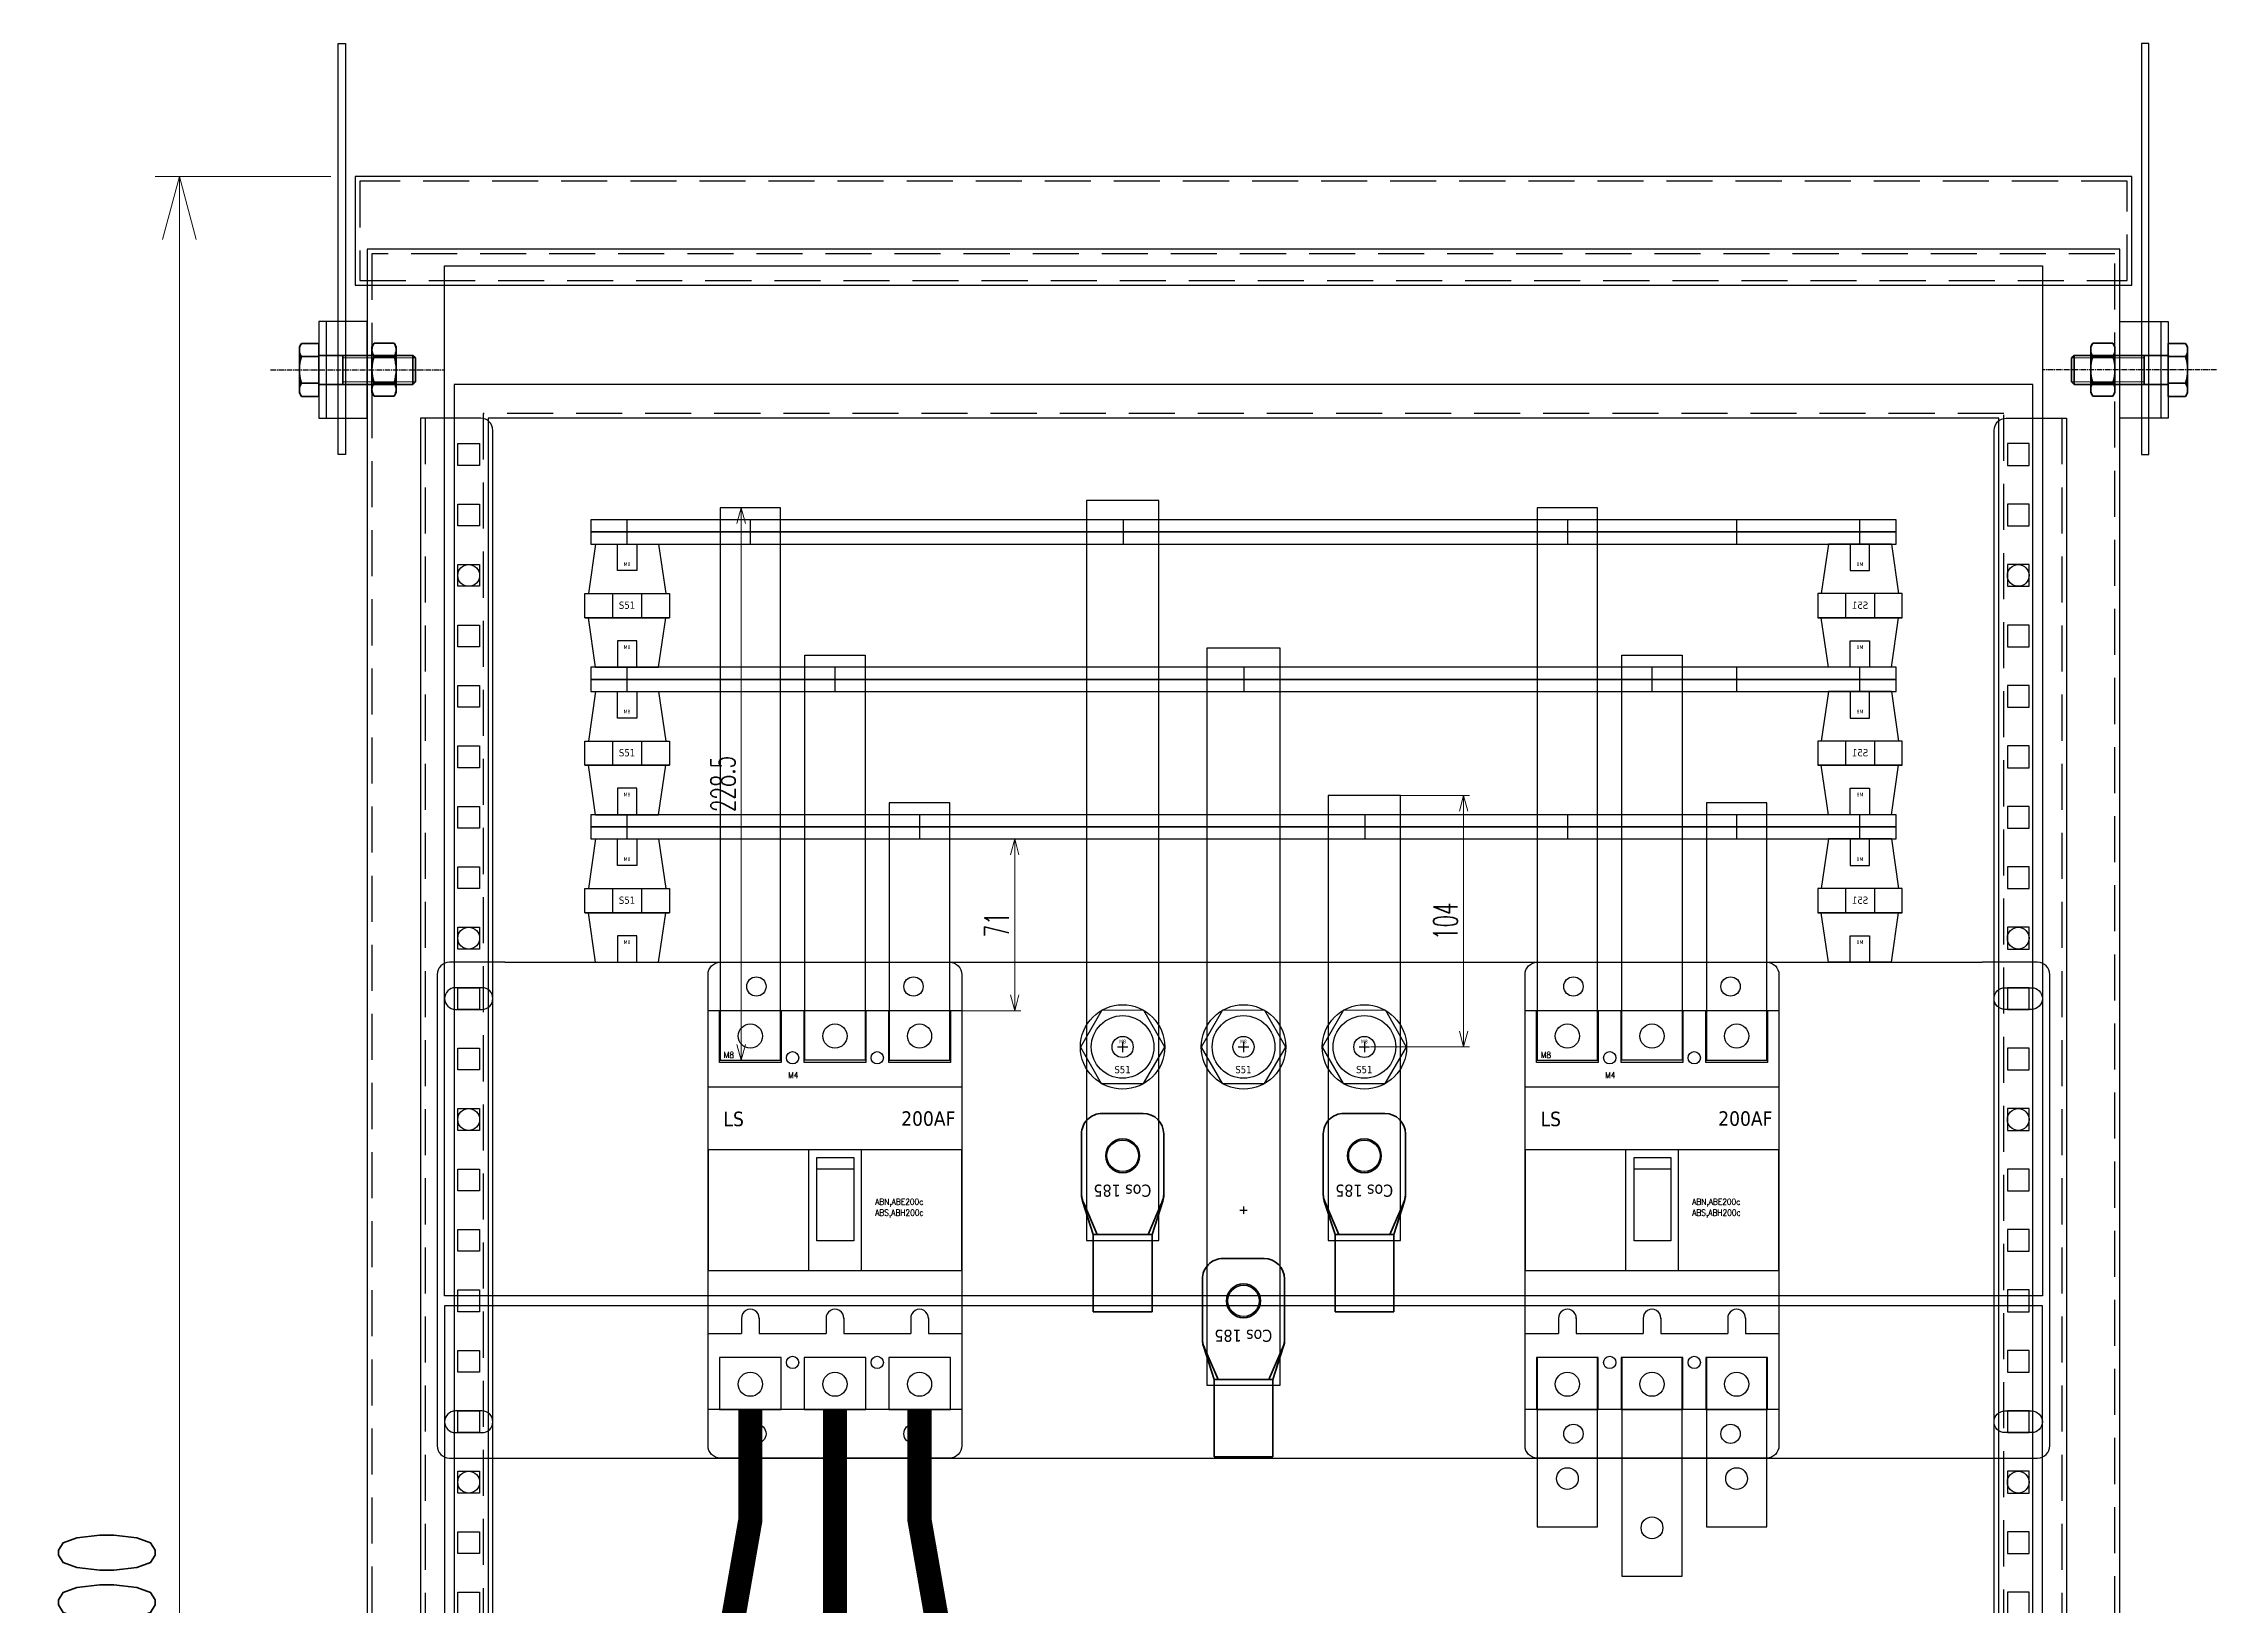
# Model space of a CAD drawing. Header units: millimetres. Extents: x -33730 to 17150, y -76829 to -27437.
# Drawn here: x -3987 to -3088, y -60082 to -59436 of the extents above; entities that cross this region are included whole.
import ezdxf

# ---------------------------------------------------------------- set-up
doc = ezdxf.new("R2010")
doc.units = ezdxf.units.MM
doc.header["$LTSCALE"] = 3
doc.linetypes.add('AXES2', pattern=[1.125, 0.75, -0.125, 0.125, -0.125])
doc.linetypes.add('HIDDEN', pattern=[9.525, 6.35, -3.175])
for name, color, linetype in [('@.HIDDEN', 8, 'HIDDEN'), ('@.VISIBLE', 7, 'Continuous'), ('AXE', 80, 'AXES2')]:
    doc.layers.add(name, color=color, linetype=linetype)
for name, color, linetype, lineweight in [('FIN', 8, 'Continuous', 18), ('FORT', 2, 'Continuous', 35), ('Symbol (ISO)', 7, 'Continuous', 25), ('Text', 7, 'Continuous', 13), ('Visible (ISO)', 7, 'Continuous', 50)]:
    doc.layers.add(name, color=color, linetype=linetype, lineweight=lineweight)
doc.styles.add('Ann_w01', font='romans.shx', dxfattribs={"width": 0.6, "bigfont": 'chineset.shx'})
doc.styles.add('hw_Standard', font='complex.shx', dxfattribs={"width": 0.9})
doc.styles.add('Note Text (ISO)', font='tahoma.ttf')
doc.styles.get("Standard").update_dxf_attribs({"font": 'arial.ttf'})
doc.styles.add('Tahoma (Input Text)', font='tahoma.ttf')
doc.dimstyles.new('Dim 01_SC05', dxfattribs={"dimscale": 5, "dimtxt": 2, "dimasz": 1.3, "dimexe": 0.5, "dimexo": 0.5, "dimgap": 0.5, "dimtad": 1, "dimtoh": 1, "dimdec": 1, "dimzin": 12, "dimdsep": 46, "dimtxsty": 'Ann_w01', "dimblk": 'OPEN30', "dimcen": 1.5, "dimclrd": 6, "dimclre": 6, "dimclrt": 3, "dimadec": 1, "dimazin": 3, "dimtm": 1e-09, "dimtfac": 1, "dimtdec": 1, "dimtmove": 0, "dimatfit": 3, "dimldrblk": 'OPEN30', "dimfxl": 1, "dimtolj": 1, "dimlwd": 20, "dimlwe": 20, "dimarcsym": 0})
doc.dimstyles.new('Dim 01_SC20', dxfattribs={"dimscale": 20, "dimtxt": 2, "dimasz": 1.3, "dimexe": 0.5, "dimexo": 0.5, "dimgap": 0.5, "dimtad": 1, "dimdec": 1, "dimzin": 12, "dimdsep": 46, "dimtxsty": 'Ann_w01', "dimblk": 'OPEN30', "dimcen": 1.5, "dimclrd": 6, "dimclre": 6, "dimclrt": 3, "dimadec": 1, "dimazin": 3, "dimtm": 1e-09, "dimtfac": 1, "dimtdec": 1, "dimtix": 1, "dimtmove": 0, "dimatfit": 3, "dimldrblk": 'OPEN30', "dimfxl": 1, "dimtolj": 1, "dimlwd": 0, "dimlwe": 0, "dimarcsym": 0})

# ---------------------------------------------------------------- blocks, each defined once
blk = doc.blocks.new('_Open30')
at = {"color": 0, "linetype": 'ByBlock', "lineweight": -2}
for p, q in [((-1, 0.268), (0, 0)), ((0, 0), (-1, -0.268)), ((0, 0), (-1, 0))]:
    blk.add_line(p, q, dxfattribs=at)
blk = doc.blocks.new('*D1548')
at = {"layer": '@.VISIBLE', "color": 6, "lineweight": 0, "transparency": 16777216}
for p, q in [((-3868.23, -59490.91), (-3940.88, -59490.91)), ((-3930.88, -60664.91), (-3930.88, -59516.91)), ((-3863.23, -60690.91), (-3940.88, -60690.91))]:
    blk.add_line(p, q, dxfattribs=at)
at = {"layer": 'Defpoints', "color": 0, "transparency": 16777216}
for p in [(-3930.88, -59490.91), (-3858.23, -59490.91), (-3853.23, -60690.91)]:
    blk.add_point(p, dxfattribs=at)
at = {"layer": '@.VISIBLE', "color": 6, "lineweight": 0, "transparency": 16777216, "xscale": 26, "yscale": 26, "zscale": 26}
for p, rotation in [((-3930.88, -59490.91), 90), ((-3930.88, -60690.91), 270)]:
    blk.add_blockref('_Open30', p, dxfattribs=dict(at, rotation=rotation))
at = {"layer": '@.VISIBLE', "color": 3, "transparency": 16777216, "insert": (-3960.88, -60090.91), "char_height": 40, "attachment_point": 5, "rotation": 90, "style": 'Ann_w01'}
blk.add_mtext('\\A1;1200', dxfattribs=at)
blk = doc.blocks.new('*U1541')
at = {"layer": '@.VISIBLE', "color": 151}
blk.add_lwpolyline([(-4.5, 4.5), (4.5, 4.5), (4.5, -4.5), (-4.5, -4.5)], close=True, dxfattribs=at)
blk = doc.blocks.new('*U1540')
at = {"layer": '@.VISIBLE', "color": 0, "linetype": 'ByBlock', "lineweight": -2}
for p in [(0, 700), (0, 675), (0, 650), (0, 625), (0, 600), (0, 575), (0, 550), (0, 525), (0, 500), (0, 475), (0, 450), (0, 425), (0, 400), (0, 375), (0, 350), (0, 325), (0, 300), (0, 275), (0, 250), (0, 225), (0, 200), (0, 175), (0, 150), (0, 125), (0, 100), (0, 75), (0, 50), (0, 25), (0, 0)]:
    blk.add_blockref('*U1541', p, dxfattribs=at)
blk = doc.blocks.new('*U1535')
at = {"layer": '@.VISIBLE', "color": 151}
blk.add_lwpolyline([(-4.5, 4.5), (4.5, 4.5), (4.5, -4.5), (-4.5, -4.5)], close=True, dxfattribs=at)
blk = doc.blocks.new('*U1534')
at = {"layer": '@.VISIBLE', "color": 0, "linetype": 'ByBlock', "lineweight": -2}
for p in [(0, 700), (0, 675), (0, 650), (0, 625), (0, 600), (0, 575), (0, 550), (0, 525), (0, 500), (0, 475), (0, 450), (0, 425), (0, 400), (0, 375), (0, 350), (0, 325), (0, 300), (0, 275), (0, 250), (0, 225), (0, 200), (0, 175), (0, 150), (0, 125), (0, 100), (0, 75), (0, 50), (0, 25), (0, 0)]:
    blk.add_blockref('*U1535', p, dxfattribs=at)
blk = doc.blocks.new('H12-040')
at = {"layer": 'AXE'}
blk.add_line((0, 20), (0, -52.15), dxfattribs=at)
at = {"layer": 'FIN'}
for p, q in [((-4.95, -10), (-4.95, -40)), ((4.95, -10), (4.95, -40))]:
    blk.add_line(p, q, dxfattribs=at)
at = {"layer": 'FORT'}
for p, q in [((-10.97, 7.15), (-9.5, 8)), ((-10.97, 0), (-10.97, 7.15)), ((-10.97, 0), (10.97, 0)), ((9.5, 8), (-9.5, 8)), ((-6, 0), (-6, -38.95)), ((-5.48, 0), (-5.48, 7.15)), ((5.48, 0), (5.48, 7.15)), ((6, 0), (6, -38.95)), ((10.97, 7.15), (9.5, 8)), ((10.97, 0), (10.97, 7.15)), ((6, -10), (-6, -10)), ((6, -38.95), (-6, -38.95)), ((-4.95, -40), (-6, -38.95)), ((4.95, -40), (-4.95, -40)), ((6, -38.95), (4.95, -40))]:
    blk.add_line(p, q, dxfattribs=at)
for centre, radius, start, end in [((-8.23, 3.14), 4.86, 55.61585, 124.38415), ((0, -10.15), 18.15, 72.4121, 107.5879), ((8.23, 3.14), 4.86, 55.61585, 124.38415)]:
    blk.add_arc(centre, radius, start, end, dxfattribs=at)
blk = doc.blocks.new('HM12_COTE')
at = {"layer": 'FORT'}
for p, q in [((-10.97, 9.15), (-9.5, 10)), ((-10.97, 0.85), (-10.97, 9.15)), ((9.5, 10), (-9.5, 10)), ((-5.48, 0.85), (-5.48, 9.15)), ((5.48, 0.85), (5.48, 9.15)), ((10.97, 9.15), (9.5, 10)), ((10.97, 0.85), (10.97, 9.15)), ((-9.5, 0), (-10.97, 0.85)), ((-9.5, 0), (9.5, 0)), ((9.5, 0), (10.97, 0.85))]:
    blk.add_line(p, q, dxfattribs=at)
for centre, radius, start, end in [((-8.23, 5.14), 4.86, 55.61585, 124.38415), ((0, -8.15), 18.15, 72.4121, 107.5879), ((8.23, 5.14), 4.86, 55.61585, 124.38415), ((-8.23, 4.86), 4.86, 235.61585, 304.38415), ((0, 18.15), 18.15, 252.4121, 287.5879), ((8.23, 4.86), 4.86, 235.61585, 304.38415)]:
    blk.add_arc(centre, radius, start, end, dxfattribs=at)
blk = doc.blocks.new('Oval 20x9')
at = {"layer": '@.VISIBLE', "color": 2}
blk.add_lwpolyline([(-5.5, -4.5), (5.5, -4.5, 0.414214), (10, 0), (10, 0, 0.414214), (5.5, 4.5), (-5.5, 4.5, 0.414214), (-10, 0), (-10, 0, 0.414214)], format="xyb", close=True, dxfattribs=at)
blk = doc.blocks.new('*U162')
at = {"layer": '@.HIDDEN', "linetype": 'HIDDEN'}
for p, q in [((333.5, 1.5), (333.5, -1.5)), ((332, 0), (335, 0))]:
    blk.add_line(p, q, dxfattribs=at)
at = {"layer": '@.VISIBLE'}
for p, q in [((28, 102.5), (639, 102.5)), ((28, -102.5), (639, -102.5))]:
    blk.add_line(p, q, dxfattribs=at)
for points in [[(28, 102.5), (5, 102.5, 0.414214), (0, 97.5), (0, -97.5, 0.414214), (5, -102.5), (28, -102.5)], [(639, -102.5), (662, -102.5, 0.414214), (667, -97.5), (667, 97.5, 0.414214), (662, 102.5), (639, 102.5)]]:
    blk.add_lwpolyline(points, format="xyb", dxfattribs=at)
for p in [(13, 87.5), (13, -87.5)]:
    blk.add_blockref('Oval 20x9', p, dxfattribs=at)
at = {"layer": '@.VISIBLE', "xscale": -1}
for p in [(654, 87.5), (654, -87.5)]:
    blk.add_blockref('Oval 20x9', p, dxfattribs=at)
blk = doc.blocks.new('*U70')
at = {"color": 1}
for p, q in [((-30.5, -7.97), (-30.5, 27.03)), ((-30.5, 27.03), (-20.5, 27.03)), ((-30.5, 27.03), (-30.5, -7.97)), ((-20.5, 27.03), (-20.5, -7.97)), ((-51, 22.53), (-30.5, 25.53)), ((-51, 22.53), (-51, -3.47)), ((-30.5, 25.53), (-30.5, -6.47)), ((-20.5, 25.53), (-20.5, -6.47)), ((0, 22.53), (-20.5, 25.53)), ((0, 22.53), (0, -3.47)), ((-20.5, 15.53), (-30.5, 15.53)), ((-20.5, 3.53), (-30.5, 3.53)), ((-51, -3.47), (-30.5, -6.47)), ((-20.5, -7.97), (-30.5, -7.97)), ((0, -3.47), (-20.5, -6.47))]:
    blk.add_line(p, q, dxfattribs=at)
for points in [[(-51, 13.53), (-51, 5.53), (-40, 5.53), (-40, 13.53)], [(0, 13.53), (0, 5.53), (-11, 5.53), (-11, 13.53)]]:
    blk.add_lwpolyline(points, close=True, dxfattribs=at)
at = {"color": 1, "width": 30.0978, "attachment_point": 5, "rotation": 270}
for s, insert, char_height in [('{\\fTahoma|b0|i0|c0|p34;M8}', (-42.66, 9.53), 1.5), ('{\\fTahoma|b0|i0|c0|p34;S51}', (-25.34, 9.53), 3), ('{\\fTahoma|b0|i0|c0|p34;M8}', (-8.34, 9.53), 1.5)]:
    blk.add_mtext(s, dxfattribs=dict(at, insert=insert, char_height=char_height))
blk = doc.blocks.new('*U72')
at = {"color": 1}
for p, q in [((369.04, -3108.78), (394.54, -3108.78)), ((404.04, -3108.78), (429.54, -3108.78)), ((439.04, -3108.78), (464.54, -3108.78)), ((369.04, -3273.78), (394.54, -3273.78)), ((404.04, -3273.78), (429.54, -3273.78)), ((439.04, -3273.78), (464.54, -3273.78))]:
    blk.add_line(p, q, dxfattribs=at)
for p, q in [((364.29, -3140.28), (469.29, -3140.28)), ((405.79, -3166.28), (405.79, -3216.28)), ((409.35, -3169.56), (424.59, -3169.56)), ((409.35, -3174.36), (409.35, -3169.56)), ((409.35, -3169.56), (424.59, -3169.56)), ((409.35, -3203.93), (409.35, -3169.56)), ((424.59, -3169.56), (424.59, -3174.36)), ((424.59, -3169.56), (424.59, -3203.93)), ((427.79, -3216.28), (427.79, -3166.28)), ((424.59, -3174.36), (409.35, -3174.36)), ((424.59, -3203.93), (409.35, -3203.93)), ((405.79, -3216.28), (427.79, -3216.28)), ((378.13, -3235.8), (378.13, -3242.28)), ((385.44, -3235.8), (385.44, -3242.28)), ((413.13, -3235.8), (413.13, -3242.28)), ((420.44, -3235.8), (420.44, -3242.28)), ((448.13, -3235.8), (448.13, -3242.28)), ((455.44, -3235.8), (455.44, -3242.28)), ((364.29, -3242.28), (378.13, -3242.28)), ((385.44, -3242.28), (413.13, -3242.28)), ((420.44, -3242.28), (448.13, -3242.28)), ((455.44, -3242.28), (469.29, -3242.28))]:
    blk.add_line(p, q)
blk.add_lwpolyline([(364.29, -3108.78), (469.29, -3108.78), (469.29, -3273.78), (364.29, -3273.78)], close=True)
for points in [[(369.04, -3108.78), (394.54, -3108.78), (394.54, -3130.28), (369.04, -3130.28)], [(404.04, -3108.78), (429.54, -3108.78), (429.54, -3130.28), (404.04, -3130.28)], [(439.04, -3108.78), (464.54, -3108.78), (464.54, -3130.28), (439.04, -3130.28)], [(369.04, -3273.78), (394.54, -3273.78), (394.54, -3252.28), (369.04, -3252.28)], [(404.04, -3273.78), (429.54, -3273.78), (429.54, -3252.28), (404.04, -3252.28)], [(439.04, -3273.78), (464.54, -3273.78), (464.54, -3252.28), (439.04, -3252.28)]]:
    blk.add_lwpolyline(points, close=True, dxfattribs=at)
at = {"color": 3}
blk.add_lwpolyline([(364.29, -3216.28), (469.29, -3216.28), (469.29, -3166.28), (364.29, -3166.28)], close=True, dxfattribs=at)
at = {"color": 1}
for centre in [(381.79, -3119.28), (416.79, -3119.28), (451.79, -3119.28), (381.79, -3263.28), (416.79, -3263.28), (451.79, -3263.28)]:
    blk.add_circle(centre, 5, dxfattribs=at)
at = {"color": 3}
for centre in [(399.29, -3128.28), (434.29, -3128.28), (399.29, -3254.28), (434.29, -3254.28)]:
    blk.add_circle(centre, 2.55, dxfattribs=at)
for centre in [(381.79, -3235.95), (416.79, -3235.95), (451.79, -3235.95)]:
    blk.add_arc(centre, 3.66, 357.595, 182.405)
at = {"color": 251, "style": 'hw_Standard', "width": 0.9}
for s, p in [('M8', (370.79, -3128.36)), ('M4', (397.41, -3136.74)), ('ABN,ABE200c', (433.42, -3189.06)), ('ABS,ABH200c', (433.42, -3193.58))]:
    blk.add_text(s, height=2.5, dxfattribs=at).set_placement(p)
at = {"layer": 'Text', "char_height": 6, "attachment_point": 1, "style": 'Tahoma (Input Text)'}
for s, insert in [('LS', (370.68, -3150.56)), ('200AF', (444.19, -3150.4))]:
    blk.add_mtext_dynamic_manual_height_columns(s, width=11.0147, gutter_width=1, heights=[0], dxfattribs=dict(at, insert=insert))
blk = doc.blocks.new('*U107')
at = {"layer": '@.VISIBLE'}
for p, q in [((0, 105), (0, 0)), ((165, 105), (165, 0))]:
    blk.add_line(p, q, dxfattribs=at)
blk.add_lwpolyline([(185, 100), (185, 5, -0.414214), (180, 0), (-15, 0, -0.414214), (-20, 5), (-20, 100, -0.414214), (-15, 105), (180, 105, -0.414214)], format="xyb", close=True, dxfattribs=at)
at = {"layer": '@.VISIBLE', "color": 2}
for centre in [(-10, 85), (175, 85), (-10, 20), (175, 20)]:
    blk.add_circle(centre, 4, dxfattribs=at)
blk = doc.blocks.new('*U16')
at = {"color": 252}
for p, q in [((-2.18, 9.53), (2.18, 9.53)), ((0, 11.71), (0, 7.34))]:
    blk.add_line(p, q, dxfattribs=at)
at = {"color": 1}
blk.add_lwpolyline([(-8.64, 24.7), (-17.46, 9.49), (-8.82, -5.54), (8.64, -5.65), (17.46, 9.42), (8.82, 24.6)], close=True, dxfattribs=at)
for radius in [17.46, 12.96, 4.37]:
    blk.add_circle((0, 9.53), radius, dxfattribs=at)
at = {"color": 1, "width": 30.0978, "attachment_point": 5}
for s, insert, char_height in [('{\\fTahoma|b0|i0|c0|p34;M8}', (-0.04, 11.77), 1.5), ('{\\fTahoma|b0|i0|c0|p34;S51}', (-0.04, 0.14), 3)]:
    blk.add_mtext(s, dxfattribs=dict(at, insert=insert, char_height=char_height))
blk = doc.blocks.new('A$Ce8ab157e')
at = {"layer": '@.VISIBLE', "color": 2}
blk.add_lwpolyline([(0, 426), (661, 426), (661, 0), (0, 0)], close=True, dxfattribs=at)
for centre in [(10, 298), (651, 298), (10, 148), (651, 148), (10, 73), (651, 73)]:
    blk.add_circle(centre, 4.5, dxfattribs=at)
blk = doc.blocks.new('A$Cd8c6fb24')
at = {"layer": '@.VISIBLE', "color": 2}
blk.add_lwpolyline([(661, 406), (0, 406), (0, 0), (661, 0)], close=True, dxfattribs=at)
for centre in [(10, 333), (651, 333), (10, 258), (651, 258), (10, 108), (651, 108)]:
    blk.add_circle(centre, 4.5, dxfattribs=at)
blk = doc.blocks.new('3tứgdq')
at = {"layer": 'Visible (ISO)'}
for p, q in [((-12.15, 64.5), (12.15, 64.5)), ((-12.15, 32.5), (-12.15, 64.5)), ((12.15, 32.5), (12.15, 64.5)), ((-16.59, 18.78), (-12.15, 32.5)), ((-10.51, 32.5), (-15.98, 19.85)), ((-10.87, 32.5), (-12.15, 32.5)), ((-10.51, 32.5), (-10.87, 32.5)), ((10.51, 32.5), (-10.51, 32.5)), ((10.87, 32.5), (10.51, 32.5)), ((10.51, 32.5), (15.98, 19.85)), ((12.15, 32.5), (10.87, 32.5)), ((12.15, 32.5), (16.59, 18.78)), ((-17, 15.85), (-17, 14.47)), ((-17, -9), (-17, 14.47)), ((17, 14.47), (17, 15.85)), ((17, 14.47), (17, -9)), ((8.5, -17.5), (-8.5, -17.5))]:
    blk.add_line(p, q, dxfattribs=at)
blk.add_circle((0, 0), 7, dxfattribs=at)
for centre, start, end in [((-8.5, 16.16), 162.08225, 180), ((8.5, 16.16), 0, 17.91775), ((-8.5, -9), 180, 270), ((8.5, -9), 270, 0)]:
    blk.add_arc(centre, 8.5, start, end, dxfattribs=at)
for points, knots in [([(-17, 15.85), (-17, 16.37), (-16.95, 16.87), (-16.75, 17.9), (-16.6, 18.41), (-16.4, 18.88)], [0, 0, 0, 0, 0.1574501, 0.1574501, 0.3325502, 0.3325502, 0.3325502, 0.3325502]), ([(16.4, 18.88), (16.26, 19.2), (16.13, 19.5), (16, 19.81), (15.99, 19.83), (15.98, 19.85)], [-0.9869675, -0.9869675, -0.9869675, -0.9869675, -0.8920773, -0.8920773, -0.8865361, -0.8865361, -0.8865361, -0.8865361]), ([(16.4, 18.88), (16.6, 18.41), (16.75, 17.9), (16.95, 16.88), (17, 16.37), (17, 15.85)], [0, 0, 0, 0, 0.1745367, 0.1745367, 0.3327626, 0.3327626, 0.3327626, 0.3327626]), ([(-17, 16.16), (-17, 16.16), (-17, 16.15), (-17, 16.11), (-17, 16.08), (-17, 16.04), (-17, 16), (-17, 15.95), (-17, 15.88), (-17, 15.87), (-17, 15.85)], [0.020691, 0.020691, 0.020691, 0.020691, 0.1566255, 0.1566255, 0.313251, 0.313251, 0.313251, 0.4698764, 0.4698764, 0.5087788, 0.5087788, 0.5087788, 0.5087788]), ([(17, 15.85), (17, 15.87), (17, 15.88), (17, 15.95), (17, 16), (17, 16.04), (17, 16.08), (17, 16.11), (17, 16.15), (17, 16.16), (17, 16.16)], [0.1172278, 0.1172278, 0.1172278, 0.1172278, 0.1565016, 0.1565016, 0.3130033, 0.3130033, 0.3130033, 0.4695049, 0.4695049, 0.6053156, 0.6053156, 0.6053156, 0.6053156])]:
    blk.add_open_spline(points, degree=3, knots=knots, dxfattribs=at)
blk.add_open_spline([(-15.98, 19.85), (-16.12, 19.54), (-16.25, 19.21), (-16.4, 18.88)], degree=3, dxfattribs=at)
at = {"layer": 'Symbol (ISO)', "insert": (-11.88, 16.95), "char_height": 5, "width": 34.064, "attachment_point": 1, "style": 'Note Text (ISO)'}
blk.add_mtext('Cos 185', dxfattribs=at)
blk = doc.blocks.new('*D1604')
at = {"layer": '@.VISIBLE', "color": 6, "lineweight": 20, "transparency": 16777216}
for p, q in [((-3609.73, -59764.91), (-3582.84, -59764.91)), ((-3585.34, -59771.41), (-3585.34, -59829.41)), ((-3609.73, -59835.91), (-3582.84, -59835.91))]:
    blk.add_line(p, q, dxfattribs=at)
at = {"layer": 'Defpoints', "color": 0, "transparency": 16777216}
for p in [(-3612.23, -59764.91), (-3612.23, -59835.91), (-3585.34, -59835.91)]:
    blk.add_point(p, dxfattribs=at)
at = {"layer": '@.VISIBLE', "color": 6, "lineweight": 20, "transparency": 16777216, "xscale": 6.5, "yscale": 6.5, "zscale": 6.5}
for p, rotation in [((-3585.34, -59764.91), 90), ((-3585.34, -59835.91), 270)]:
    blk.add_blockref('_Open30', p, dxfattribs=dict(at, rotation=rotation))
at = {"layer": '@.VISIBLE', "color": 3, "transparency": 16777216, "insert": (-3592.84, -59800.41), "char_height": 10, "attachment_point": 5, "rotation": 90, "style": 'Ann_w01'}
blk.add_mtext('\\A1;71', dxfattribs=at)
blk = doc.blocks.new('*D1606')
at = {"layer": '@.VISIBLE', "color": 6, "lineweight": 20, "transparency": 16777216}
for p, q in [((-3684.73, -59627.91), (-3701, -59627.91)), ((-3698.5, -59849.91), (-3698.5, -59634.41)), ((-3684.73, -59856.41), (-3701, -59856.41))]:
    blk.add_line(p, q, dxfattribs=at)
at = {"layer": 'Defpoints', "color": 0, "transparency": 16777216}
for p in [(-3698.5, -59627.91), (-3682.23, -59627.91), (-3682.23, -59856.41)]:
    blk.add_point(p, dxfattribs=at)
at = {"layer": '@.VISIBLE', "color": 6, "lineweight": 20, "transparency": 16777216, "xscale": 6.5, "yscale": 6.5, "zscale": 6.5}
for p, rotation in [((-3698.5, -59627.91), 90), ((-3698.5, -59856.41), 270)]:
    blk.add_blockref('_Open30', p, dxfattribs=dict(at, rotation=rotation))
at = {"layer": '@.VISIBLE', "color": 3, "transparency": 16777216, "insert": (-3706, -59742.16), "char_height": 10, "attachment_point": 5, "rotation": 90, "style": 'Ann_w01'}
blk.add_mtext('\\A1;228.5', dxfattribs=at)
blk = doc.blocks.new('*D1644')
at = {"layer": '@.VISIBLE', "color": 6, "lineweight": 20, "transparency": 16777216}
for p, q in [((-3438.22, -59746.91), (-3397.19, -59746.91)), ((-3399.69, -59844.41), (-3399.69, -59753.41)), ((-3438.22, -59850.91), (-3397.19, -59850.91))]:
    blk.add_line(p, q, dxfattribs=at)
at = {"layer": 'Defpoints', "color": 0, "transparency": 16777216}
for p in [(-3440.72, -59746.91), (-3399.69, -59746.91), (-3440.72, -59850.91)]:
    blk.add_point(p, dxfattribs=at)
at = {"layer": '@.VISIBLE', "color": 6, "lineweight": 20, "transparency": 16777216, "xscale": 6.5, "yscale": 6.5, "zscale": 6.5}
for p, rotation in [((-3399.69, -59746.91), 90), ((-3399.69, -59850.91), 270)]:
    blk.add_blockref('_Open30', p, dxfattribs=dict(at, rotation=rotation))
at = {"layer": '@.VISIBLE', "color": 3, "transparency": 16777216, "insert": (-3407.19, -59798.91), "char_height": 10, "attachment_point": 5, "rotation": 90, "style": 'Ann_w01'}
blk.add_mtext('\\A1;104', dxfattribs=at)

msp = doc.modelspace()

# ---------------------------------------------------------------- linework, layer by layer
at = {"color": 2, "linetype": 'Continuous', "lineweight": 25}
msp.add_circle((-3356.75, -60029.41), 4.5, dxfattribs=at)
at = {"layer": '@.VISIBLE'}
for p, q in [((-3870.23, -59550.91), (-3870.23, -59590.91)), ((-3111.23, -59550.91), (-3111.23, -59590.91)), ((-3745.73, -59642.91), (-3745.73, -59632.91)), ((-3694.73, -59632.91), (-3694.73, -59642.91)), ((-3540.56, -59632.91), (-3540.56, -59642.91)), ((-3356.75, -59632.91), (-3356.75, -59642.91)), ((-3286.75, -59632.91), (-3286.75, -59642.91)), ((-3235.73, -59642.91), (-3235.73, -59632.91)), ((-3745.73, -59703.91), (-3745.73, -59693.91)), ((-3659.73, -59693.91), (-3659.73, -59703.91)), ((-3490.56, -59693.91), (-3490.56, -59703.91)), ((-3321.75, -59693.91), (-3321.75, -59703.91)), ((-3286.75, -59693.91), (-3286.75, -59703.91)), ((-3235.73, -59703.91), (-3235.73, -59693.91)), ((-3745.73, -59764.91), (-3745.73, -59754.91)), ((-3624.73, -59754.91), (-3624.73, -59764.91)), ((-3440.56, -59754.91), (-3440.56, -59764.91)), ((-3356.75, -59754.91), (-3356.75, -59764.91)), ((-3286.75, -59754.91), (-3286.75, -59764.91)), ((-3235.73, -59764.91), (-3235.73, -59754.91))]:
    msp.add_line(p, q, dxfattribs=at)
at = {"layer": '@.VISIBLE', "color": 151, "linetype": 'HIDDEN'}
for p, q in [((-3829.23, -59590.91), (-3829.23, -60320.91)), ((-3152.23, -59590.91), (-3152.23, -60320.91))]:
    msp.add_line(p, q, dxfattribs=at)
at = {"layer": '@.VISIBLE', "color": 3}
for points in [[(-3862.23, -59605.91), (-3865.23, -59605.91), (-3865.23, -59435.91), (-3862.23, -59435.91)], [(-3119.23, -59605.91), (-3116.23, -59605.91), (-3116.23, -59435.91), (-3119.23, -59435.91)]]:
    msp.add_lwpolyline(points, close=True, dxfattribs=at)
at = {"layer": '@.VISIBLE', "color": 1}
for points in [[(-3858.23, -59535.91), (-3123.23, -59535.91), (-3123.23, -59490.91), (-3858.23, -59490.91)], [(-3425.72, -59746.91), (-3455.72, -59746.91), (-3455.72, -59930.91), (-3425.72, -59930.91)], [(-3760.73, -59759.91), (-3220.73, -59759.91), (-3220.73, -59754.91), (-3760.73, -59754.91)], [(-3612.23, -59749.91), (-3637.23, -59749.91), (-3637.23, -59856.41), (-3612.23, -59856.41)], [(-3274.25, -59749.91), (-3299.25, -59749.91), (-3299.25, -59856.41), (-3274.25, -59856.41)], [(-3760.73, -59764.91), (-3220.73, -59764.91), (-3220.73, -59759.91), (-3760.73, -59759.91)], [(-3299.25, -60049.41), (-3274.25, -60049.41), (-3274.25, -59979.41), (-3299.25, -59979.41)]]:
    msp.add_lwpolyline(points, close=True, dxfattribs=at)
at = {"layer": '@.VISIBLE', "color": 1, "linetype": 'HIDDEN'}
msp.add_lwpolyline([(-3856.23, -59533.91), (-3125.23, -59533.91), (-3125.23, -59492.91), (-3856.23, -59492.91)], close=True, dxfattribs=at)
at = {"layer": '@.VISIBLE'}
for points in [[(-3853.23, -60690.91), (-3128.23, -60690.91), (-3128.23, -59520.91), (-3853.23, -59520.91)], [(-3853.23, -59550.91), (-3873.23, -59550.91), (-3873.23, -59590.91), (-3853.23, -59590.91)], [(-3128.23, -59550.91), (-3108.23, -59550.91), (-3108.23, -59590.91), (-3128.23, -59590.91)], [(-3164.23, -60334.91), (-3164.23, -59576.91), (-3817.23, -59576.91), (-3817.23, -60334.91)], [(-3178.23, -60320.91), (-3178.23, -59590.91), (-3803.23, -59590.91), (-3803.23, -60320.91)]]:
    msp.add_lwpolyline(points, close=True, dxfattribs=at)
at = {"layer": '@.VISIBLE', "linetype": 'HIDDEN'}
for points in [[(-3851.23, -60688.91), (-3130.23, -60688.91), (-3130.23, -59522.91), (-3851.23, -59522.91)], [(-3176.23, -60322.91), (-3176.23, -59588.91), (-3805.23, -59588.91), (-3805.23, -60322.91)]]:
    msp.add_lwpolyline(points, close=True, dxfattribs=at)
at = {"layer": '@.VISIBLE', "color": 151}
for points in [[(-3806.23, -59590.91), (-3831.23, -59590.91), (-3831.23, -60320.91), (-3806.23, -60320.91, 0.414214), (-3801.23, -60315.91), (-3801.23, -59595.91, 0.414214)], [(-3175.23, -59590.91), (-3150.23, -59590.91), (-3150.23, -60320.91), (-3175.23, -60320.91, -0.414214), (-3180.23, -60315.91), (-3180.23, -59595.91, -0.414214)]]:
    msp.add_lwpolyline(points, format="xyb", close=True, dxfattribs=at)
at = {"layer": '@.VISIBLE', "color": 2}
for points in [[(-3760.73, -59637.91), (-3220.73, -59637.91), (-3220.73, -59632.91), (-3760.73, -59632.91)], [(-3682.23, -59627.91), (-3707.23, -59627.91), (-3707.23, -59856.41), (-3682.23, -59856.41)], [(-3525.72, -59624.91), (-3555.72, -59624.91), (-3555.72, -59930.91), (-3525.72, -59930.91)], [(-3344.25, -59627.91), (-3369.25, -59627.91), (-3369.25, -59856.41), (-3344.25, -59856.41)], [(-3760.73, -59642.91), (-3220.73, -59642.91), (-3220.73, -59637.91), (-3760.73, -59637.91)], [(-3369.25, -60049.41), (-3344.25, -60049.41), (-3344.25, -59979.41), (-3369.25, -59979.41)]]:
    msp.add_lwpolyline(points, close=True, dxfattribs=at)
at = {"layer": '@.VISIBLE', "color": 4}
for points in [[(-3505.72, -59685.91), (-3475.72, -59685.91), (-3475.72, -59990.91), (-3505.72, -59990.91)], [(-3760.73, -59698.91), (-3220.73, -59698.91), (-3220.73, -59693.91), (-3760.73, -59693.91)], [(-3672.23, -59688.91), (-3647.23, -59688.91), (-3647.23, -59856.41), (-3672.23, -59856.41)], [(-3334.25, -59688.91), (-3309.25, -59688.91), (-3309.25, -59856.41), (-3334.25, -59856.41)], [(-3760.73, -59703.91), (-3220.73, -59703.91), (-3220.73, -59698.91), (-3760.73, -59698.91)], [(-3334.25, -60069.79), (-3309.25, -60069.79), (-3309.25, -59979.41), (-3334.25, -59979.41)]]:
    msp.add_lwpolyline(points, close=True, dxfattribs=at)
at = {"layer": '@.VISIBLE', "const_width": 10}
for points in [[(-3694.73, -60000.91), (-3694.73, -60046.65), (-3712.21, -60146.65), (-3712.21, -60178.93)], [(-3659.73, -60000.91), (-3659.73, -60178.93)], [(-3624.73, -60000.91), (-3624.73, -60046.65), (-3607.25, -60146.65), (-3607.25, -60178.93)]]:
    msp.add_lwpolyline(points, dxfattribs=at)
at = {"layer": '@.VISIBLE'}
for centre in [(-3540.72, -59895.91), (-3440.72, -59895.91), (-3490.72, -59955.91)]:
    msp.add_circle(centre, 6.5, dxfattribs=at)
at = {"layer": '@.VISIBLE', "color": 1}
msp.add_circle((-3286.75, -60029.41), 4.5, dxfattribs=at)
at = {"layer": '@.VISIBLE', "color": 4}
msp.add_circle((-3321.75, -60049.79), 4.5, dxfattribs=at)

# ---------------------------------------------------------------- block references
at = {"xscale": -1}
for name, p, rotation in [('H12-040', (-3873.23, -59570.91), 90), ('HM12_COTE', (-3841.23, -59570.8), 90), ('*U70', (-3245.25, -59642.91), 270), ('*U70', (-3245.25, -59703.91), 270), ('*U70', (-3245.25, -59764.91), 270)]:
    msp.add_blockref(name, p, dxfattribs=dict(at, rotation=rotation))
for name, p, rotation in [('H12-040', (-3108.23, -59570.91), 270), ('HM12_COTE', (-3140.23, -59570.8), 270), ('*U70', (-3736.2, -59642.91), 90), ('*U70', (-3736.2, -59703.91), 90), ('*U70', (-3736.2, -59764.91), 90), ('3tứgdq', (-3540.72, -59895.91), 180), ('3tứgdq', (-3440.72, -59895.91), 180), ('3tứgdq', (-3490.72, -59955.91), 180)]:
    msp.add_blockref(name, p, dxfattribs=dict(rotation=rotation))
for name, p in [('*U72', (-4076.52, -56727.12)), ('*U16', (-3540.72, -59860.44)), ('*U16', (-3490.72, -59860.44)), ('*U16', (-3440.72, -59860.44)), ('*U72', (-3738.54, -56727.12))]:
    msp.add_blockref(name, p)
at = {"layer": '@.VISIBLE'}
for name, p in [('A$Ce8ab157e', (-3821.23, -59953.91)), ('*U1540', (-3811.23, -60305.91)), ('*U162', (-3824.23, -59918.41)), ('A$Cd8c6fb24', (-3821.23, -60363.91))]:
    msp.add_blockref(name, p, dxfattribs=at)
at = {"layer": '@.VISIBLE', "xscale": -1}
msp.add_blockref('*U1534', (-3170.23, -60305.91), dxfattribs=at)
at = {"layer": '@.VISIBLE', "rotation": 270}
for p in [(-3712.23, -59835.91), (-3374.25, -59835.91)]:
    msp.add_blockref('*U107', p, dxfattribs=at)

# ---------------------------------------------------------------- dimensions: what is measured, and where the dimension line sits
at = {"layer": '@.VISIBLE'}
for base, p1, p2, dimstyle, picture, middle in [((-3930.88, -59490.91), (-3853.23, -60690.91), (-3858.23, -59490.91), 'Dim 01_SC20', '*D1548', (-3960.88, -60090.91)), ((-3698.5, -59627.91), (-3682.23, -59856.41), (-3682.23, -59627.91), 'Dim 01_SC05', '*D1606', (-3706, -59742.16)), ((-3399.69, -59746.91), (-3440.72, -59850.91), (-3440.72, -59746.91), 'Dim 01_SC05', '*D1644', (-3407.19, -59798.91)), ((-3585.34, -59835.91), (-3612.23, -59764.91), (-3612.23, -59835.91), 'Dim 01_SC05', '*D1604', (-3592.84, -59800.41))]:
    dim = msp.add_linear_dim(base=base, p1=p1, p2=p2, angle=90, dimstyle=dimstyle, dxfattribs=at)
    dim.commit()
    dim.dimension.update_dxf_attribs({"geometry": picture, "text_midpoint": middle})

doc.saveas('drawing.dxf')
